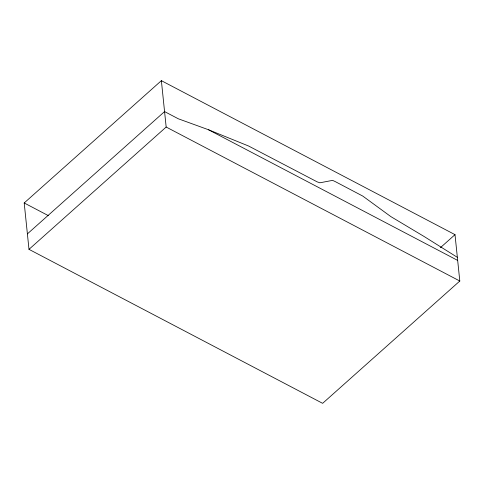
<?xml version="1.0" encoding="UTF-8"?>
<svg xmlns="http://www.w3.org/2000/svg" width="484" height="484" viewBox="0 0 484 484"><rect width="100%" height="100%" fill="white"/><g stroke="black" fill="none" stroke-linecap="round" stroke-linejoin="round"><path stroke-width="0.73" d="M24.2 202.971L161.372 80.665L455.008 234.655L459.8 281.029L322.628 403.335L28.992 249.345L24.2 202.971L48.279 215.598M27.394 233.887L164.566 111.58L178.3 118.78L207.957 129.543L248.582 146.011L317.183 181.869L319.888 182.795L332.587 180.375L335.321 181.639L362.788 196.093L390.848 216.602L424.044 236.458L457.35 257.331M28.992 249.345L166.169 127.038L161.372 80.665M440.392 247.687L455.008 234.655M208.592 129.797L457.67 260.416M166.169 127.038L459.8 281.029"/></g></svg>
